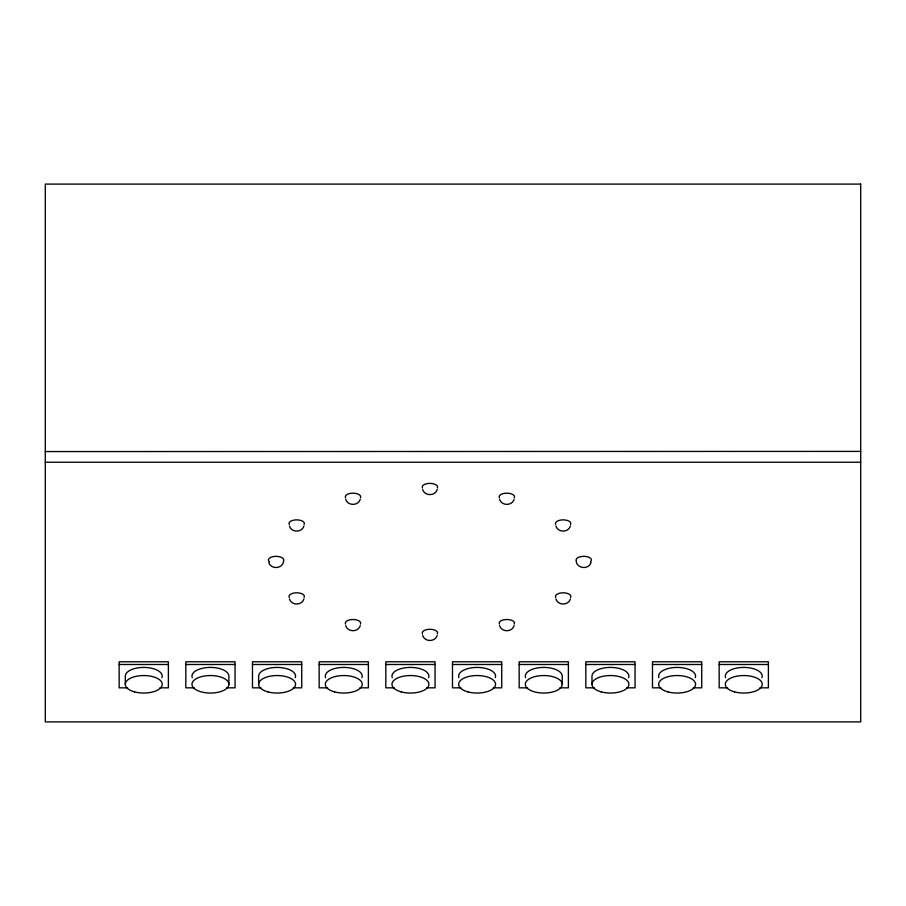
<?xml version="1.0" encoding="UTF-8"?>
<svg xmlns="http://www.w3.org/2000/svg" width="906" height="906" viewBox="0 0 906 906"><rect width="100%" height="100%" fill="white"/><g stroke="black" fill="none" stroke-linecap="round" stroke-linejoin="round"><path stroke-width="1.36" d="M283.635 561.233C282.774 568.855 270.928 569.84 268.822 562.467M303.94 526.001C301.992 532.751 291.37 532.751 289.433 526.001M303.94 598.934C301.992 605.684 291.37 605.684 289.433 598.934M360.248 499.297C358.312 506.046 347.689 506.046 345.752 499.297M360.248 625.638C358.312 632.388 347.689 632.388 345.752 625.638M437.179 489.523C435.231 496.273 424.608 496.273 422.672 489.523M437.179 635.4C435.231 642.15 424.608 642.15 422.672 635.4M514.098 499.297C512.162 506.046 501.539 506.046 499.591 499.297M514.098 625.638C512.162 632.388 501.539 632.388 499.591 625.638M570.406 526.001C568.47 532.751 557.847 532.751 555.91 526.001M570.406 598.934C568.47 605.684 557.847 605.684 555.91 598.934M591.018 562.467C588.923 569.84 577.065 568.855 576.205 561.233M45.3 451.562L860.7 451.403M45.3 462.241L860.7 462.241M119.15 664.494L168.38 664.494M185.821 664.494L235.05 664.494M252.48 664.494L301.721 664.494M319.15 664.494L368.38 664.494M385.82 664.494L435.05 664.494M452.49 664.494L501.72 664.494M519.161 664.494L568.39 664.494M585.82 664.494L635.049 664.494M652.49 664.494L701.72 664.494M719.16 664.494L768.39 664.494M127.587 687.835L119.15 687.835L119.15 661.788L168.38 661.788L168.38 687.835L159.943 687.835M194.258 687.835L185.821 687.835L185.821 661.788L235.05 661.788L235.05 687.835L226.602 687.835M260.928 687.835L252.48 687.835L252.48 661.788L301.721 661.788L301.721 687.835L293.272 687.835M327.587 687.835L319.15 687.835L319.15 661.788L368.38 661.788L368.38 687.835L359.942 687.835M394.257 687.835L385.82 687.835L385.82 661.788L435.05 661.788L435.05 687.835L426.613 687.835M460.928 687.835L452.49 687.835L452.49 661.788L501.72 661.788L501.72 687.835L493.283 687.835M527.598 687.835L519.161 687.835L519.161 661.788L568.39 661.788L568.39 687.835L559.942 687.835M594.268 687.835L585.82 687.835L585.82 661.788L635.049 661.788L635.049 687.835L626.612 687.835M660.927 687.835L652.49 687.835L652.49 661.788L701.72 661.788L701.72 687.835L693.283 687.835M727.597 687.835L719.16 687.835L719.16 661.788L768.39 661.788L768.39 687.835L759.953 687.835M591.98 684.302L591.98 676.17A18.46 8.754 0 0 1 612.048 667.45A18.46 8.754 0 0 1 628.617 677.688M562.23 684.302A18.46 8.754 0 0 0 534.54 676.714A18.46 8.754 0 0 0 534.54 691.878A18.46 8.754 0 0 0 562.23 684.302L562.23 676.17A18.46 8.754 0 0 0 542.162 667.45A18.46 8.754 0 0 0 525.593 677.688M258.64 684.302L258.64 676.17A18.46 8.754 0 0 1 278.708 667.45A18.46 8.754 0 0 1 295.277 677.688M228.89 684.302A18.46 8.754 0 0 0 201.2 676.714A18.46 8.754 0 0 0 201.2 691.878A18.46 8.754 0 0 0 228.89 684.302L228.89 676.17A18.46 8.754 0 0 0 208.822 667.45A18.46 8.754 0 0 0 192.253 677.688M125.3 684.302L125.3 676.17A18.46 8.754 0 0 1 145.368 667.45A18.46 8.754 0 0 1 161.948 677.688M269.41 561.799A7.69 3.647 0 0 1 275.073 556.363A7.69 3.647 0 0 1 283.499 560.916M499.421 624.087A7.69 3.647 0 0 1 506.85 619.5A7.69 3.647 0 0 1 514.28 624.087M499.421 497.756A7.69 3.647 0 0 1 506.85 493.158A7.69 3.647 0 0 1 514.28 497.756M555.729 524.449A7.69 3.647 0 0 1 563.158 519.863A7.69 3.647 0 0 1 570.587 524.449M422.49 633.86A7.69 3.647 0 0 1 429.92 629.274A7.69 3.647 0 0 1 437.349 633.86M289.252 524.449A7.69 3.647 0 0 1 296.681 519.863A7.69 3.647 0 0 1 304.11 524.449M289.252 597.394A7.69 3.647 0 0 1 296.681 592.796A7.69 3.647 0 0 1 304.11 597.394M555.729 597.394A7.69 3.647 0 0 1 563.158 592.796A7.69 3.647 0 0 1 570.587 597.394M422.49 487.983A7.69 3.647 0 0 1 429.92 483.385A7.69 3.647 0 0 1 437.349 487.983M576.341 560.916A7.69 3.647 0 0 1 584.778 556.363A7.69 3.647 0 0 1 590.429 561.799M345.571 624.087A7.69 3.647 0 0 1 353 619.5A7.69 3.647 0 0 1 360.429 624.087M345.571 497.756A7.69 3.647 0 0 1 353 493.158A7.69 3.647 0 0 1 360.429 497.756M325.582 677.688A18.46 8.754 0 0 1 343.77 667.416A18.46 8.754 0 0 1 361.947 677.688M392.253 677.688A18.46 8.754 0 0 1 410.441 667.416A18.46 8.754 0 0 1 428.617 677.688M458.923 677.688A18.46 8.754 0 0 1 477.1 667.416A18.46 8.754 0 0 1 495.288 677.688M658.922 677.688A18.46 8.754 0 0 1 677.11 667.416A18.46 8.754 0 0 1 695.287 677.688M725.593 677.688A18.46 8.754 0 0 1 743.769 667.416A18.46 8.754 0 0 1 761.957 677.688M860.7 184.099L45.3 184.099L45.3 721.901L860.7 721.901L860.7 184.099M134.53 691.878A18.46 8.754 0 0 0 162.231 684.302A18.46 8.754 0 0 0 134.53 676.714A18.46 8.754 0 0 0 134.53 691.878M267.87 691.878A18.46 8.754 0 0 0 295.56 684.302A18.46 8.754 0 0 0 267.87 676.714A18.46 8.754 0 0 0 267.87 691.878M334.541 691.878A18.46 8.754 0 0 0 362.23 684.302A18.46 8.754 0 0 0 334.541 676.714A18.46 8.754 0 0 0 334.541 691.878M401.199 691.878A18.46 8.754 0 0 0 428.9 684.302A18.46 8.754 0 0 0 401.199 676.714A18.46 8.754 0 0 0 401.199 691.878M467.87 691.878A18.46 8.754 0 0 0 495.559 684.302A18.46 8.754 0 0 0 467.87 676.714A18.46 8.754 0 0 0 467.87 691.878M601.21 691.878A18.46 8.754 0 0 0 628.9 684.302A18.46 8.754 0 0 0 601.21 676.714A18.46 8.754 0 0 0 601.21 691.878M667.881 691.878A18.46 8.754 0 0 0 695.57 684.302A18.46 8.754 0 0 0 667.881 676.714A18.46 8.754 0 0 0 667.881 691.878M734.54 691.878A18.46 8.754 0 0 0 762.24 684.302A18.46 8.754 0 0 0 734.54 676.714A18.46 8.754 0 0 0 734.54 691.878"/></g></svg>
